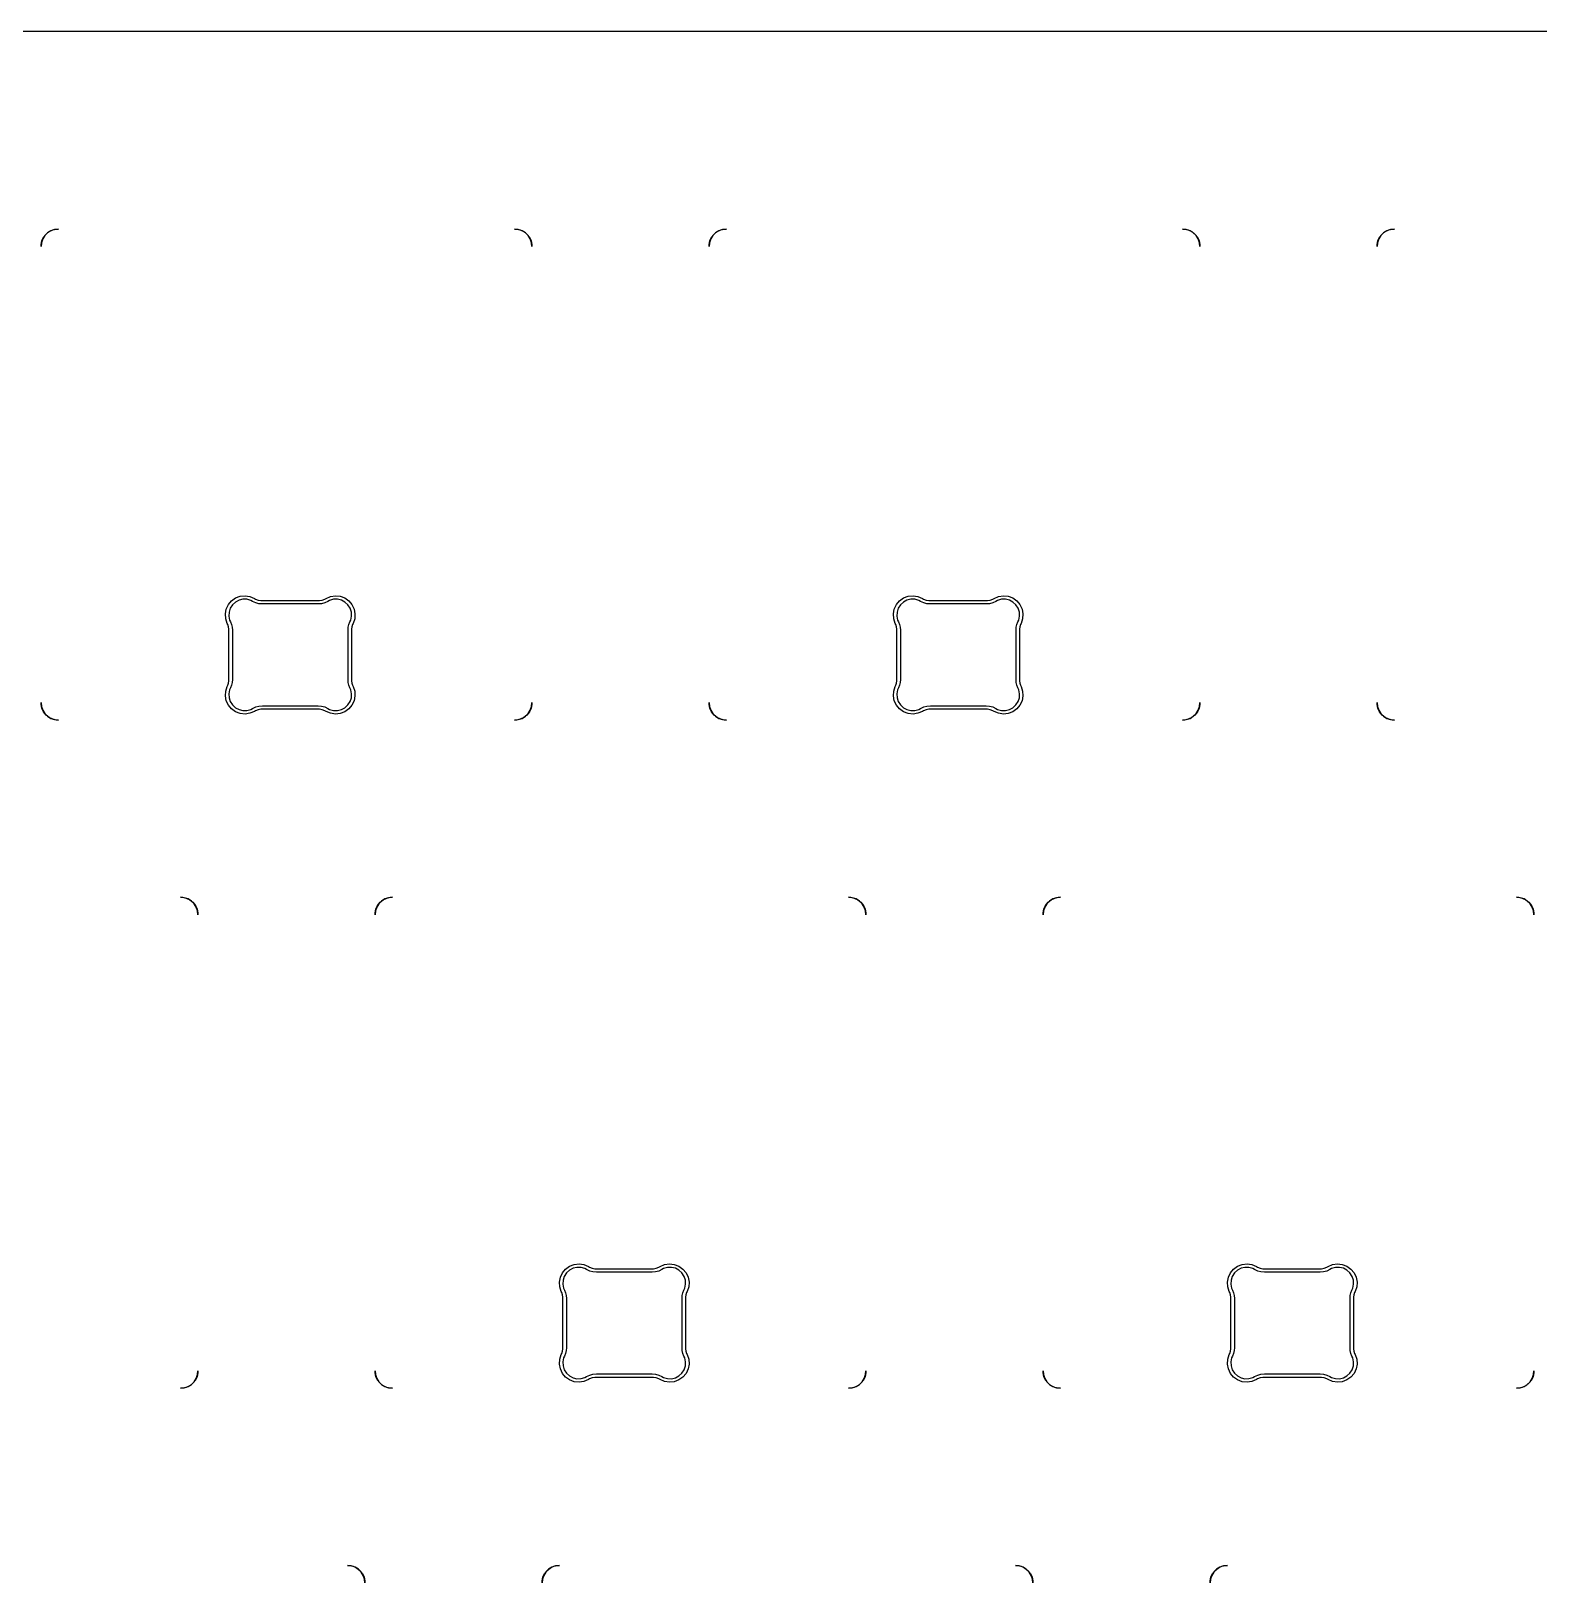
# Model space of a CAD drawing. Header units: millimetres. Extents: x -23 to 317, y -152 to -52.
# Drawn here: x 104.61 to 147.62, y -95.78 to -51.53 of the extents above; entities that cross this region are included whole.
import ezdxf

# ---------------------------------------------------------------- set-up
doc = ezdxf.new("R2010")
doc.units = ezdxf.units.MM
doc.layers.add('Edge.Cuts', color=40, linetype='CONTINUOUS', true_color=0xfabd2f)

msp = doc.modelspace()

# ---------------------------------------------------------------- linework, layer by layer
at = {"layer": 'Edge.Cuts', "linetype": 'CONTINUOUS'}
for p, q in [((-23.4, -51.535), (317.4, -51.535)), ((317.395, -51.545), (-23.395, -51.545)), ((104.9, -57.623664), (104.925072, -57.513816)), ((104.949516, -57.463058), (104.912536, -57.56874)), ((104.925072, -57.513816), (104.973959, -57.412301)), ((105.009085, -57.368255), (104.949516, -57.463058)), ((104.973959, -57.412301), (105.04421, -57.32421)), ((105.088255, -57.289085), (105.009085, -57.368255)), ((105.04421, -57.32421), (105.132301, -57.253959)), ((105.183058, -57.229516), (105.088255, -57.289085)), ((105.132301, -57.253959), (105.233816, -57.205072)), ((105.28874, -57.192536), (105.183058, -57.229516)), ((105.233816, -57.205072), (105.343664, -57.18)), ((105.4, -57.18), (105.28874, -57.192536)), ((105.343664, -57.18), (105.4, -57.18)), ((118.51126, -57.192536), (118.4, -57.18)), ((118.4, -57.18), (118.456336, -57.18)), ((118.456336, -57.18), (118.566184, -57.205072)), ((118.616942, -57.229516), (118.51126, -57.192536)), ((118.566184, -57.205072), (118.667699, -57.253959)), ((118.711745, -57.289085), (118.616942, -57.229516)), ((118.667699, -57.253959), (118.75579, -57.32421)), ((118.790915, -57.368255), (118.711745, -57.289085)), ((118.75579, -57.32421), (118.826041, -57.412301)), ((118.850484, -57.463058), (118.790915, -57.368255)), ((118.826041, -57.412301), (118.874928, -57.513816)), ((118.887464, -57.56874), (118.850484, -57.463058)), ((118.874928, -57.513816), (118.9, -57.623664)), ((123.95, -57.623664), (123.975072, -57.513816)), ((123.999516, -57.463058), (123.962536, -57.56874)), ((123.975072, -57.513816), (124.023959, -57.412301)), ((124.059085, -57.368255), (123.999516, -57.463058)), ((124.023959, -57.412301), (124.09421, -57.32421)), ((124.138255, -57.289085), (124.059085, -57.368255)), ((124.09421, -57.32421), (124.182301, -57.253959)), ((124.233058, -57.229516), (124.138255, -57.289085)), ((124.182301, -57.253959), (124.283816, -57.205072)), ((124.33874, -57.192536), (124.233058, -57.229516)), ((124.283816, -57.205072), (124.393664, -57.18)), ((124.45, -57.18), (124.33874, -57.192536)), ((124.393664, -57.18), (124.45, -57.18)), ((137.56126, -57.192536), (137.45, -57.18)), ((137.45, -57.18), (137.506336, -57.18)), ((137.506336, -57.18), (137.616184, -57.205072)), ((137.666942, -57.229516), (137.56126, -57.192536)), ((137.616184, -57.205072), (137.717699, -57.253959)), ((137.761745, -57.289085), (137.666942, -57.229516)), ((137.717699, -57.253959), (137.80579, -57.32421)), ((137.840915, -57.368255), (137.761745, -57.289085)), ((137.80579, -57.32421), (137.876041, -57.412301)), ((137.900484, -57.463058), (137.840915, -57.368255)), ((137.876041, -57.412301), (137.924928, -57.513816)), ((137.937464, -57.56874), (137.900484, -57.463058)), ((137.924928, -57.513816), (137.95, -57.623664)), ((143, -57.623664), (143.025072, -57.513816)), ((143.049516, -57.463058), (143.012536, -57.56874)), ((143.025072, -57.513816), (143.073959, -57.412301)), ((143.109085, -57.368255), (143.049516, -57.463058)), ((143.073959, -57.412301), (143.14421, -57.32421)), ((143.188255, -57.289085), (143.109085, -57.368255)), ((143.14421, -57.32421), (143.232301, -57.253959)), ((143.283058, -57.229516), (143.188255, -57.289085)), ((143.232301, -57.253959), (143.333816, -57.205072)), ((143.38874, -57.192536), (143.283058, -57.229516)), ((143.333816, -57.205072), (143.443664, -57.18)), ((143.5, -57.18), (143.38874, -57.192536)), ((143.443664, -57.18), (143.5, -57.18)), ((104.912536, -57.56874), (104.9, -57.68)), ((104.9, -57.68), (104.9, -57.623664)), ((118.9, -57.68), (118.887464, -57.56874)), ((118.9, -57.623664), (118.9, -57.68)), ((123.962536, -57.56874), (123.95, -57.68)), ((123.95, -57.68), (123.95, -57.623664)), ((137.95, -57.68), (137.937464, -57.56874)), ((137.95, -57.623664), (137.95, -57.68)), ((143.012536, -57.56874), (143, -57.68)), ((143, -57.68), (143, -57.623664)), ((110.44795, -67.698244), (110.578614, -67.648603)), ((110.578614, -67.648603), (110.717572, -67.633502)), ((110.717572, -67.633502), (110.855849, -67.653917)), ((110.855849, -67.653917), (110.984515, -67.70853)), ((113.027485, -67.708531), (113.156151, -67.653918)), ((113.156151, -67.653918), (113.294428, -67.633503)), ((113.294428, -67.633503), (113.433386, -67.648604)), ((113.433386, -67.648604), (113.56405, -67.698245)), ((129.49795, -67.698244), (129.628614, -67.648603)), ((129.628614, -67.648603), (129.767572, -67.633502)), ((129.767572, -67.633502), (129.905849, -67.653917)), ((129.905849, -67.653917), (130.034515, -67.70853)), ((132.077485, -67.708531), (132.206151, -67.653918)), ((132.206151, -67.653918), (132.344428, -67.633503)), ((132.344428, -67.633503), (132.483386, -67.648604)), ((132.483386, -67.648604), (132.61405, -67.698245)), ((110.158054, -68.149873), (110.184234, -68.01257)), ((110.184234, -68.01257), (110.244179, -67.886301)), ((110.244179, -67.886301), (110.334019, -67.77922)), ((110.261481, -68.098447), (110.254454, -68.213504)), ((110.297284, -67.988876), (110.261481, -68.098447)), ((110.359552, -67.89187), (110.297284, -67.988876)), ((110.334019, -67.77922), (110.44795, -67.698244)), ((110.444262, -67.813692), (110.359552, -67.89187)), ((110.545943, -67.759393), (110.444262, -67.813692)), ((110.658028, -67.732479), (110.545943, -67.759393)), ((110.773279, -67.734688), (110.658028, -67.732479)), ((110.88425, -67.765878), (110.773279, -67.734688)), ((110.934063, -67.79487), (110.88425, -67.765878)), ((111.021638, -67.836172), (110.934063, -67.79487)), ((110.984515, -67.70853), (111.018862, -67.72856)), ((111.018862, -67.72856), (111.093495, -67.756019)), ((111.115098, -67.861476), (111.021638, -67.836172)), ((111.093495, -67.756019), (111.171786, -67.769964)), ((111.211539, -67.869998), (111.115098, -67.861476)), ((111.171786, -67.769964), (111.211547, -67.769999)), ((111.211548, -67.87), (111.211539, -67.869998)), ((111.211547, -67.769999), (111.21155, -67.77)), ((112.800453, -67.87), (111.211548, -67.87)), ((111.21155, -67.77), (112.800453, -67.77)), ((112.800453, -67.77), (112.840214, -67.769965)), ((112.896902, -67.861477), (112.800453, -67.87)), ((112.840214, -67.769965), (112.918505, -67.75602)), ((112.990362, -67.836173), (112.896902, -67.861477)), ((112.918505, -67.75602), (112.993138, -67.728561)), ((113.077937, -67.794871), (112.990362, -67.836173)), ((112.993138, -67.728561), (113.027485, -67.708531)), ((113.12775, -67.765879), (113.077937, -67.794871)), ((113.238721, -67.734689), (113.12775, -67.765879)), ((113.353971, -67.73248), (113.238721, -67.734689)), ((113.466057, -67.759394), (113.353971, -67.73248)), ((113.567738, -67.813693), (113.466057, -67.759394)), ((113.56405, -67.698245), (113.677981, -67.779221)), ((113.652448, -67.89187), (113.567738, -67.813693)), ((113.714715, -67.988877), (113.652448, -67.89187)), ((113.677981, -67.779221), (113.76782, -67.886302)), ((113.750519, -68.098447), (113.714715, -67.988877)), ((113.757546, -68.213504), (113.750519, -68.098447)), ((113.76782, -67.886302), (113.827766, -68.012571)), ((113.827766, -68.012571), (113.853946, -68.149873)), ((129.208054, -68.149873), (129.234234, -68.01257)), ((129.234234, -68.01257), (129.294179, -67.886301)), ((129.294179, -67.886301), (129.384019, -67.77922)), ((129.311481, -68.098447), (129.304454, -68.213504)), ((129.347284, -67.988876), (129.311481, -68.098447)), ((129.409552, -67.89187), (129.347284, -67.988876)), ((129.384019, -67.77922), (129.49795, -67.698244)), ((129.494262, -67.813692), (129.409552, -67.89187)), ((129.595943, -67.759393), (129.494262, -67.813692)), ((129.708028, -67.732479), (129.595943, -67.759393)), ((129.823279, -67.734688), (129.708028, -67.732479)), ((129.93425, -67.765878), (129.823279, -67.734688)), ((129.984063, -67.79487), (129.93425, -67.765878)), ((130.071638, -67.836172), (129.984063, -67.79487)), ((130.034515, -67.70853), (130.068862, -67.72856)), ((130.068862, -67.72856), (130.143495, -67.756019)), ((130.165098, -67.861476), (130.071638, -67.836172)), ((130.143495, -67.756019), (130.221786, -67.769964)), ((130.261539, -67.869998), (130.165098, -67.861476)), ((130.221786, -67.769964), (130.261547, -67.769999)), ((130.261548, -67.87), (130.261539, -67.869998)), ((130.261547, -67.769999), (130.26155, -67.77)), ((131.850453, -67.87), (130.261548, -67.87)), ((130.26155, -67.77), (131.850453, -67.77)), ((131.850453, -67.77), (131.890214, -67.769965)), ((131.946902, -67.861477), (131.850453, -67.87)), ((131.890214, -67.769965), (131.968505, -67.75602)), ((132.040362, -67.836173), (131.946902, -67.861477)), ((131.968505, -67.75602), (132.043138, -67.728561)), ((132.127937, -67.794871), (132.040362, -67.836173)), ((132.043138, -67.728561), (132.077485, -67.708531)), ((132.17775, -67.765879), (132.127937, -67.794871)), ((132.288721, -67.734689), (132.17775, -67.765879)), ((132.403971, -67.73248), (132.288721, -67.734689)), ((132.516057, -67.759394), (132.403971, -67.73248)), ((132.617738, -67.813693), (132.516057, -67.759394)), ((132.61405, -67.698245), (132.727981, -67.779221)), ((132.702448, -67.89187), (132.617738, -67.813693)), ((132.764715, -67.988877), (132.702448, -67.89187)), ((132.727981, -67.779221), (132.81782, -67.886302)), ((132.800519, -68.098447), (132.764715, -67.988877)), ((132.807546, -68.213504), (132.800519, -68.098447)), ((132.81782, -67.886302), (132.877766, -68.012571)), ((132.877766, -68.012571), (132.903946, -68.149873)), ((110.167331, -68.289341), (110.158054, -68.149873)), ((110.211465, -68.421967), (110.167331, -68.289341)), ((110.226088, -68.452342), (110.211465, -68.421967)), ((110.245956, -68.516773), (110.226088, -68.452342)), ((110.256002, -68.583445), (110.245956, -68.516773)), ((110.254454, -68.213504), (110.276658, -68.326616)), ((110.276658, -68.326616), (110.301567, -68.378591)), ((110.301567, -68.378591), (110.331581, -68.455091)), ((110.331581, -68.455091), (110.349862, -68.535209)), ((110.349862, -68.535209), (110.356001, -68.617156)), ((113.655999, -68.617156), (113.662138, -68.535209)), ((113.662138, -68.535209), (113.680419, -68.455091)), ((113.680419, -68.455091), (113.710431, -68.378594)), ((113.710431, -68.378594), (113.710432, -68.378591)), ((113.710432, -68.378591), (113.735342, -68.326616)), ((113.735342, -68.326616), (113.757546, -68.213504)), ((113.766044, -68.516772), (113.755998, -68.583444)), ((113.785912, -68.452342), (113.766044, -68.516772)), ((113.800533, -68.421969), (113.785912, -68.452342)), ((113.800536, -68.421967), (113.800533, -68.421969)), ((113.844669, -68.289341), (113.800536, -68.421967)), ((113.853946, -68.149873), (113.844669, -68.289341)), ((129.217331, -68.289341), (129.208054, -68.149873)), ((129.261465, -68.421967), (129.217331, -68.289341)), ((129.276088, -68.452342), (129.261465, -68.421967)), ((129.295956, -68.516773), (129.276088, -68.452342)), ((129.306002, -68.583445), (129.295956, -68.516773)), ((129.304454, -68.213504), (129.326658, -68.326616)), ((129.326658, -68.326616), (129.351567, -68.378591)), ((129.351567, -68.378591), (129.381581, -68.455091)), ((129.381581, -68.455091), (129.399862, -68.535209)), ((129.399862, -68.535209), (129.406001, -68.617156)), ((132.705999, -68.617156), (132.712138, -68.535209)), ((132.712138, -68.535209), (132.730419, -68.455091)), ((132.730419, -68.455091), (132.760431, -68.378594)), ((132.760431, -68.378594), (132.760432, -68.378591)), ((132.760432, -68.378591), (132.785342, -68.326616)), ((132.785342, -68.326616), (132.807546, -68.213504)), ((132.816044, -68.516772), (132.805998, -68.583444)), ((132.835912, -68.452342), (132.816044, -68.516772)), ((132.850533, -68.421969), (132.835912, -68.452342)), ((132.850536, -68.421967), (132.850533, -68.421969)), ((132.894669, -68.289341), (132.850536, -68.421967)), ((132.903946, -68.149873), (132.894669, -68.289341)), ((110.256001, -68.617156), (110.256002, -68.583445)), ((110.256001, -68.617157), (110.256001, -68.617156)), ((110.256001, -70.022841), (110.256001, -68.617157)), ((110.356001, -68.617156), (110.356001, -68.617157)), ((110.356001, -68.617157), (110.356001, -70.022841)), ((113.655999, -68.617157), (113.655999, -68.617156)), ((113.655999, -70.022841), (113.655999, -68.617157)), ((113.755998, -68.583444), (113.755999, -68.617156)), ((113.755999, -68.617156), (113.755999, -68.617157)), ((113.755999, -68.617157), (113.755999, -70.022841)), ((129.306001, -68.617156), (129.306002, -68.583445)), ((129.306001, -68.617157), (129.306001, -68.617156)), ((129.306001, -70.022841), (129.306001, -68.617157)), ((129.406001, -68.617156), (129.406001, -68.617157)), ((129.406001, -68.617157), (129.406001, -70.022841)), ((132.705999, -68.617157), (132.705999, -68.617156)), ((132.705999, -70.022841), (132.705999, -68.617157)), ((132.805998, -68.583444), (132.805999, -68.617156)), ((132.805999, -68.617156), (132.805999, -68.617157)), ((132.805999, -68.617157), (132.805999, -70.022841)), ((110.167331, -70.350657), (110.211464, -70.218031)), ((110.211464, -70.218031), (110.211466, -70.218028)), ((110.211466, -70.218028), (110.226088, -70.187656)), ((110.226088, -70.187656), (110.245956, -70.123226)), ((110.245956, -70.123226), (110.256002, -70.056554)), ((110.276658, -70.313381), (110.254454, -70.426494)), ((110.256001, -70.022842), (110.256001, -70.022841)), ((110.256002, -70.056554), (110.256001, -70.022842)), ((110.301568, -70.261407), (110.276658, -70.313381)), ((110.331581, -70.184907), (110.301568, -70.261403)), ((110.301568, -70.261403), (110.301568, -70.261407)), ((110.349862, -70.104789), (110.331581, -70.184907)), ((110.356001, -70.022842), (110.349862, -70.104789)), ((110.356001, -70.022841), (110.356001, -70.022842)), ((113.662138, -70.104789), (113.655999, -70.022841)), ((113.680419, -70.184907), (113.662138, -70.104789)), ((113.710433, -70.261406), (113.680419, -70.184907)), ((113.735343, -70.313381), (113.710433, -70.261406)), ((113.757547, -70.426494), (113.735343, -70.313381)), ((113.755999, -70.022841), (113.755998, -70.056553)), ((113.755998, -70.056553), (113.766044, -70.123225)), ((113.766044, -70.123225), (113.785912, -70.187656)), ((113.785912, -70.187656), (113.800534, -70.218028)), ((113.800534, -70.218028), (113.800535, -70.21803)), ((113.800535, -70.21803), (113.84467, -70.350656)), ((129.217331, -70.350657), (129.261464, -70.218031)), ((129.261464, -70.218031), (129.261466, -70.218028)), ((129.261466, -70.218028), (129.276088, -70.187656)), ((129.276088, -70.187656), (129.295956, -70.123226)), ((129.295956, -70.123226), (129.306002, -70.056554)), ((129.326658, -70.313381), (129.304454, -70.426494)), ((129.306001, -70.022842), (129.306001, -70.022841)), ((129.306002, -70.056554), (129.306001, -70.022842)), ((129.351568, -70.261407), (129.326658, -70.313381)), ((129.381581, -70.184907), (129.351568, -70.261403)), ((129.351568, -70.261403), (129.351568, -70.261407)), ((129.399862, -70.104789), (129.381581, -70.184907)), ((129.406001, -70.022842), (129.399862, -70.104789)), ((129.406001, -70.022841), (129.406001, -70.022842)), ((132.712138, -70.104789), (132.705999, -70.022841)), ((132.730419, -70.184907), (132.712138, -70.104789)), ((132.760433, -70.261406), (132.730419, -70.184907)), ((132.785343, -70.313381), (132.760433, -70.261406)), ((132.807547, -70.426494), (132.785343, -70.313381)), ((132.805999, -70.022841), (132.805998, -70.056553)), ((132.805998, -70.056553), (132.816044, -70.123225)), ((132.816044, -70.123225), (132.835912, -70.187656)), ((132.835912, -70.187656), (132.850534, -70.218028)), ((132.850534, -70.218028), (132.850535, -70.21803)), ((132.850535, -70.21803), (132.89467, -70.350656)), ((104.9, -70.736336), (104.9, -70.68)), ((104.9, -70.68), (104.912536, -70.79126)), ((104.925072, -70.846184), (104.9, -70.736336)), ((104.912536, -70.79126), (104.949516, -70.896942)), ((110.158054, -70.490125), (110.167331, -70.350657)), ((110.184234, -70.627427), (110.158054, -70.490125)), ((110.24418, -70.753696), (110.184234, -70.627427)), ((110.33402, -70.860776), (110.24418, -70.753696)), ((110.254454, -70.426494), (110.261482, -70.541551)), ((110.261482, -70.541551), (110.297285, -70.651121)), ((110.297285, -70.651121), (110.359553, -70.748127)), ((110.359553, -70.748127), (110.444262, -70.826304)), ((111.021639, -70.803826), (111.115099, -70.778522)), ((111.115099, -70.778522), (111.211548, -70.769999)), ((111.211548, -70.769999), (112.800452, -70.769999)), ((112.800452, -70.769999), (112.896902, -70.778522)), ((112.896902, -70.778522), (112.990362, -70.803826)), ((113.567739, -70.826306), (113.652449, -70.748128)), ((113.652449, -70.748128), (113.714717, -70.651121)), ((113.767822, -70.753697), (113.677982, -70.860778)), ((113.714717, -70.651121), (113.75052, -70.541551)), ((113.75052, -70.541551), (113.757547, -70.426494)), ((113.827767, -70.627427), (113.767822, -70.753697)), ((113.853947, -70.490124), (113.827767, -70.627427)), ((113.84467, -70.350656), (113.853947, -70.490124)), ((118.850484, -70.896942), (118.887464, -70.79126)), ((118.9, -70.736336), (118.874928, -70.846184)), ((118.887464, -70.79126), (118.9, -70.68)), ((118.9, -70.68), (118.9, -70.736336)), ((123.95, -70.736336), (123.95, -70.68)), ((123.95, -70.68), (123.962536, -70.79126)), ((123.975072, -70.846184), (123.95, -70.736336)), ((123.962536, -70.79126), (123.999516, -70.896942)), ((129.208054, -70.490125), (129.217331, -70.350657)), ((129.234234, -70.627427), (129.208054, -70.490125)), ((129.29418, -70.753696), (129.234234, -70.627427)), ((129.38402, -70.860776), (129.29418, -70.753696)), ((129.304454, -70.426494), (129.311482, -70.541551)), ((129.311482, -70.541551), (129.347285, -70.651121)), ((129.347285, -70.651121), (129.409553, -70.748127)), ((129.409553, -70.748127), (129.494262, -70.826304)), ((130.071639, -70.803826), (130.165099, -70.778522)), ((130.165099, -70.778522), (130.261548, -70.769999)), ((130.261548, -70.769999), (131.850452, -70.769999)), ((131.850452, -70.769999), (131.946902, -70.778522)), ((131.946902, -70.778522), (132.040362, -70.803826)), ((132.617739, -70.826306), (132.702449, -70.748128)), ((132.702449, -70.748128), (132.764717, -70.651121)), ((132.817822, -70.753697), (132.727982, -70.860778)), ((132.764717, -70.651121), (132.80052, -70.541551)), ((132.80052, -70.541551), (132.807547, -70.426494)), ((132.877767, -70.627427), (132.817822, -70.753697)), ((132.903947, -70.490124), (132.877767, -70.627427)), ((132.89467, -70.350656), (132.903947, -70.490124)), ((137.900484, -70.896942), (137.937464, -70.79126)), ((137.95, -70.736336), (137.924928, -70.846184)), ((137.937464, -70.79126), (137.95, -70.68)), ((137.95, -70.68), (137.95, -70.736336)), ((143, -70.736336), (143, -70.68)), ((143, -70.68), (143.012536, -70.79126)), ((143.025072, -70.846184), (143, -70.736336)), ((143.012536, -70.79126), (143.049516, -70.896942)), ((104.973959, -70.947699), (104.925072, -70.846184)), ((104.949516, -70.896942), (105.009085, -70.991745)), ((105.04421, -71.03579), (104.973959, -70.947699)), ((105.009085, -70.991745), (105.088255, -71.070915)), ((105.132301, -71.106041), (105.04421, -71.03579)), ((105.088255, -71.070915), (105.183058, -71.130484)), ((105.233816, -71.154928), (105.132301, -71.106041)), ((105.183058, -71.130484), (105.28874, -71.167464)), ((105.343664, -71.18), (105.233816, -71.154928)), ((105.28874, -71.167464), (105.4, -71.18)), ((105.4, -71.18), (105.343664, -71.18)), ((110.44795, -70.941752), (110.33402, -70.860776)), ((110.444262, -70.826304), (110.545944, -70.880603)), ((110.578614, -70.991394), (110.44795, -70.941752)), ((110.545944, -70.880603), (110.658029, -70.907517)), ((110.717572, -71.006494), (110.578614, -70.991394)), ((110.658029, -70.907517), (110.773279, -70.905308)), ((110.855849, -70.986079), (110.717572, -71.006494)), ((110.773279, -70.905308), (110.88425, -70.874118)), ((110.984504, -70.93147), (110.855849, -70.986079)), ((110.88425, -70.874118), (110.934063, -70.845126)), ((110.934063, -70.845126), (110.934072, -70.845123)), ((110.934072, -70.845123), (111.021639, -70.803826)), ((110.984516, -70.931468), (110.984504, -70.93147)), ((111.018863, -70.911438), (110.984516, -70.931468)), ((111.093496, -70.883979), (111.018863, -70.911438)), ((111.171787, -70.870034), (111.093496, -70.883979)), ((111.211548, -70.869999), (111.171787, -70.870034)), ((112.800452, -70.869999), (111.211548, -70.869999)), ((112.840214, -70.870033), (112.800452, -70.869999)), ((112.918505, -70.883979), (112.840214, -70.870033)), ((112.993138, -70.911438), (112.918505, -70.883979)), ((112.990362, -70.803826), (113.077937, -70.845128)), ((113.027485, -70.931468), (112.993138, -70.911438)), ((113.156151, -70.986081), (113.027485, -70.931468)), ((113.077937, -70.845128), (113.12775, -70.87412)), ((113.12775, -70.87412), (113.238722, -70.90531)), ((113.294428, -71.006496), (113.156151, -70.986081)), ((113.238722, -70.90531), (113.353972, -70.90752)), ((113.433387, -70.991396), (113.294428, -71.006496)), ((113.353972, -70.90752), (113.466058, -70.880605)), ((113.564051, -70.941754), (113.433387, -70.991396)), ((113.466058, -70.880605), (113.567739, -70.826306)), ((113.677982, -70.860778), (113.564051, -70.941754)), ((118.4, -71.18), (118.51126, -71.167464)), ((118.456336, -71.18), (118.4, -71.18)), ((118.566184, -71.154928), (118.456336, -71.18)), ((118.51126, -71.167464), (118.616942, -71.130484)), ((118.667699, -71.106041), (118.566184, -71.154928)), ((118.616942, -71.130484), (118.711745, -71.070915)), ((118.75579, -71.03579), (118.667699, -71.106041)), ((118.711745, -71.070915), (118.790915, -70.991745)), ((118.826041, -70.947699), (118.75579, -71.03579)), ((118.790915, -70.991745), (118.850484, -70.896942)), ((118.874928, -70.846184), (118.826041, -70.947699)), ((124.023959, -70.947699), (123.975072, -70.846184)), ((123.999516, -70.896942), (124.059085, -70.991745)), ((124.09421, -71.03579), (124.023959, -70.947699)), ((124.059085, -70.991745), (124.138255, -71.070915)), ((124.182301, -71.106041), (124.09421, -71.03579)), ((124.138255, -71.070915), (124.233058, -71.130484)), ((124.283816, -71.154928), (124.182301, -71.106041)), ((124.233058, -71.130484), (124.33874, -71.167464)), ((124.393664, -71.18), (124.283816, -71.154928)), ((124.33874, -71.167464), (124.45, -71.18)), ((124.45, -71.18), (124.393664, -71.18)), ((129.49795, -70.941752), (129.38402, -70.860776)), ((129.494262, -70.826304), (129.595944, -70.880603)), ((129.628614, -70.991394), (129.49795, -70.941752)), ((129.595944, -70.880603), (129.708029, -70.907517)), ((129.767572, -71.006494), (129.628614, -70.991394)), ((129.708029, -70.907517), (129.823279, -70.905308)), ((129.905849, -70.986079), (129.767572, -71.006494)), ((129.823279, -70.905308), (129.93425, -70.874118)), ((130.034504, -70.93147), (129.905849, -70.986079)), ((129.93425, -70.874118), (129.984063, -70.845126)), ((129.984063, -70.845126), (129.984072, -70.845123)), ((129.984072, -70.845123), (130.071639, -70.803826)), ((130.034516, -70.931468), (130.034504, -70.93147)), ((130.068863, -70.911438), (130.034516, -70.931468)), ((130.143496, -70.883979), (130.068863, -70.911438)), ((130.221787, -70.870034), (130.143496, -70.883979)), ((130.261548, -70.869999), (130.221787, -70.870034)), ((131.850452, -70.869999), (130.261548, -70.869999)), ((131.890214, -70.870033), (131.850452, -70.869999)), ((131.968505, -70.883979), (131.890214, -70.870033)), ((132.043138, -70.911438), (131.968505, -70.883979)), ((132.040362, -70.803826), (132.127937, -70.845128)), ((132.077485, -70.931468), (132.043138, -70.911438)), ((132.206151, -70.986081), (132.077485, -70.931468)), ((132.127937, -70.845128), (132.17775, -70.87412)), ((132.17775, -70.87412), (132.288722, -70.90531)), ((132.344428, -71.006496), (132.206151, -70.986081)), ((132.288722, -70.90531), (132.403972, -70.90752)), ((132.483387, -70.991396), (132.344428, -71.006496)), ((132.403972, -70.90752), (132.516058, -70.880605)), ((132.614051, -70.941754), (132.483387, -70.991396)), ((132.516058, -70.880605), (132.617739, -70.826306)), ((132.727982, -70.860778), (132.614051, -70.941754)), ((137.45, -71.18), (137.56126, -71.167464)), ((137.506336, -71.18), (137.45, -71.18)), ((137.616184, -71.154928), (137.506336, -71.18)), ((137.56126, -71.167464), (137.666942, -71.130484)), ((137.717699, -71.106041), (137.616184, -71.154928)), ((137.666942, -71.130484), (137.761745, -71.070915)), ((137.80579, -71.03579), (137.717699, -71.106041)), ((137.761745, -71.070915), (137.840915, -70.991745)), ((137.876041, -70.947699), (137.80579, -71.03579)), ((137.840915, -70.991745), (137.900484, -70.896942)), ((137.924928, -70.846184), (137.876041, -70.947699)), ((143.073959, -70.947699), (143.025072, -70.846184)), ((143.049516, -70.896942), (143.109085, -70.991745)), ((143.14421, -71.03579), (143.073959, -70.947699)), ((143.109085, -70.991745), (143.188255, -71.070915)), ((143.232301, -71.106041), (143.14421, -71.03579)), ((143.188255, -71.070915), (143.283058, -71.130484)), ((143.333816, -71.154928), (143.232301, -71.106041)), ((143.283058, -71.130484), (143.38874, -71.167464)), ((143.443664, -71.18), (143.333816, -71.154928)), ((143.38874, -71.167464), (143.5, -71.18)), ((143.5, -71.18), (143.443664, -71.18)), ((108.98626, -76.242536), (108.875, -76.23)), ((108.875, -76.23), (108.931336, -76.23)), ((108.931336, -76.23), (109.041184, -76.255072)), ((109.091942, -76.279516), (108.98626, -76.242536)), ((109.041184, -76.255072), (109.142699, -76.303959)), ((109.186745, -76.339085), (109.091942, -76.279516)), ((109.142699, -76.303959), (109.23079, -76.37421)), ((109.265915, -76.418255), (109.186745, -76.339085)), ((109.23079, -76.37421), (109.301041, -76.462301)), ((109.325484, -76.513058), (109.265915, -76.418255)), ((109.301041, -76.462301), (109.349928, -76.563816)), ((109.362464, -76.61874), (109.325484, -76.513058)), ((114.474516, -76.513058), (114.437536, -76.61874)), ((114.450072, -76.563816), (114.498959, -76.462301)), ((114.534085, -76.418255), (114.474516, -76.513058)), ((114.498959, -76.462301), (114.56921, -76.37421)), ((114.613255, -76.339085), (114.534085, -76.418255)), ((114.56921, -76.37421), (114.657301, -76.303959)), ((114.708058, -76.279516), (114.613255, -76.339085)), ((114.657301, -76.303959), (114.758816, -76.255072)), ((114.81374, -76.242536), (114.708058, -76.279516)), ((114.758816, -76.255072), (114.868664, -76.23)), ((114.925, -76.23), (114.81374, -76.242536)), ((114.868664, -76.23), (114.925, -76.23)), ((128.03626, -76.242536), (127.925, -76.23)), ((127.925, -76.23), (127.981336, -76.23)), ((127.981336, -76.23), (128.091184, -76.255072)), ((128.141942, -76.279516), (128.03626, -76.242536)), ((128.091184, -76.255072), (128.192699, -76.303959)), ((128.236745, -76.339085), (128.141942, -76.279516)), ((128.192699, -76.303959), (128.28079, -76.37421)), ((128.315915, -76.418255), (128.236745, -76.339085)), ((128.28079, -76.37421), (128.351041, -76.462301)), ((128.375484, -76.513058), (128.315915, -76.418255)), ((128.351041, -76.462301), (128.399928, -76.563816)), ((128.412464, -76.61874), (128.375484, -76.513058)), ((133.524516, -76.513058), (133.487536, -76.61874)), ((133.500072, -76.563816), (133.548959, -76.462301)), ((133.584085, -76.418255), (133.524516, -76.513058)), ((133.548959, -76.462301), (133.61921, -76.37421)), ((133.663255, -76.339085), (133.584085, -76.418255)), ((133.61921, -76.37421), (133.707301, -76.303959)), ((133.758058, -76.279516), (133.663255, -76.339085)), ((133.707301, -76.303959), (133.808816, -76.255072)), ((133.86374, -76.242536), (133.758058, -76.279516)), ((133.808816, -76.255072), (133.918664, -76.23)), ((133.975, -76.23), (133.86374, -76.242536)), ((133.918664, -76.23), (133.975, -76.23)), ((147.08626, -76.242536), (146.975, -76.23)), ((146.975, -76.23), (147.031336, -76.23)), ((147.031336, -76.23), (147.141184, -76.255072)), ((147.191942, -76.279516), (147.08626, -76.242536)), ((147.141184, -76.255072), (147.242699, -76.303959)), ((147.286745, -76.339085), (147.191942, -76.279516)), ((147.242699, -76.303959), (147.33079, -76.37421)), ((147.365915, -76.418255), (147.286745, -76.339085)), ((147.33079, -76.37421), (147.401041, -76.462301)), ((147.425484, -76.513058), (147.365915, -76.418255)), ((147.401041, -76.462301), (147.449928, -76.563816)), ((147.462464, -76.61874), (147.425484, -76.513058)), ((109.349928, -76.563816), (109.375, -76.673664)), ((109.375, -76.73), (109.362464, -76.61874)), ((109.375, -76.673664), (109.375, -76.73)), ((114.425, -76.673664), (114.450072, -76.563816)), ((114.437536, -76.61874), (114.425, -76.73)), ((114.425, -76.73), (114.425, -76.673664)), ((128.399928, -76.563816), (128.425, -76.673664)), ((128.425, -76.73), (128.412464, -76.61874)), ((128.425, -76.673664), (128.425, -76.73)), ((133.475, -76.673664), (133.500072, -76.563816)), ((133.487536, -76.61874), (133.475, -76.73)), ((133.475, -76.73), (133.475, -76.673664)), ((147.449928, -76.563816), (147.475, -76.673664)), ((147.475, -76.73), (147.462464, -76.61874)), ((147.475, -76.673664), (147.475, -76.73)), ((119.97395, -86.748244), (120.104614, -86.698603)), ((120.104614, -86.698603), (120.243572, -86.683502)), ((120.243572, -86.683502), (120.381849, -86.703917)), ((120.381849, -86.703917), (120.510515, -86.75853)), ((122.553485, -86.758531), (122.682151, -86.703918)), ((122.682151, -86.703918), (122.820428, -86.683503)), ((122.820428, -86.683503), (122.959386, -86.698604)), ((122.959386, -86.698604), (123.09005, -86.748245)), ((139.02395, -86.748244), (139.154614, -86.698603)), ((139.154614, -86.698603), (139.293572, -86.683502)), ((139.293572, -86.683502), (139.431849, -86.703917)), ((139.431849, -86.703917), (139.560515, -86.75853)), ((141.603485, -86.758531), (141.732151, -86.703918)), ((141.732151, -86.703918), (141.870428, -86.683503)), ((141.870428, -86.683503), (142.009386, -86.698604)), ((142.009386, -86.698604), (142.14005, -86.748245)), ((119.684054, -87.199873), (119.710234, -87.06257)), ((119.710234, -87.06257), (119.770179, -86.936301)), ((119.770179, -86.936301), (119.860019, -86.82922)), ((119.787481, -87.148447), (119.780454, -87.263504)), ((119.823284, -87.038876), (119.787481, -87.148447)), ((119.885552, -86.94187), (119.823284, -87.038876)), ((119.860019, -86.82922), (119.97395, -86.748244)), ((119.970262, -86.863692), (119.885552, -86.94187)), ((120.071943, -86.809393), (119.970262, -86.863692)), ((120.184028, -86.782479), (120.071943, -86.809393)), ((120.299279, -86.784688), (120.184028, -86.782479)), ((120.41025, -86.815878), (120.299279, -86.784688)), ((120.460063, -86.84487), (120.41025, -86.815878)), ((120.547638, -86.886172), (120.460063, -86.84487)), ((120.510515, -86.75853), (120.544862, -86.77856)), ((120.544862, -86.77856), (120.619495, -86.806019)), ((120.641098, -86.911476), (120.547638, -86.886172)), ((120.619495, -86.806019), (120.697786, -86.819964)), ((120.737539, -86.919998), (120.641098, -86.911476)), ((120.697786, -86.819964), (120.737547, -86.819999)), ((120.737548, -86.92), (120.737539, -86.919998)), ((120.737547, -86.819999), (120.73755, -86.82)), ((122.326453, -86.92), (120.737548, -86.92)), ((120.73755, -86.82), (122.326453, -86.82)), ((122.326453, -86.82), (122.366214, -86.819965)), ((122.422902, -86.911477), (122.326453, -86.92)), ((122.366214, -86.819965), (122.444505, -86.80602)), ((122.516362, -86.886173), (122.422902, -86.911477)), ((122.444505, -86.80602), (122.519138, -86.778561)), ((122.603937, -86.844871), (122.516362, -86.886173)), ((122.519138, -86.778561), (122.553485, -86.758531)), ((122.65375, -86.815879), (122.603937, -86.844871)), ((122.764721, -86.784689), (122.65375, -86.815879)), ((122.879971, -86.78248), (122.764721, -86.784689)), ((122.992057, -86.809394), (122.879971, -86.78248)), ((123.093738, -86.863693), (122.992057, -86.809394)), ((123.09005, -86.748245), (123.203981, -86.829221)), ((123.178448, -86.94187), (123.093738, -86.863693)), ((123.240715, -87.038877), (123.178448, -86.94187)), ((123.203981, -86.829221), (123.29382, -86.936302)), ((123.276519, -87.148447), (123.240715, -87.038877)), ((123.283546, -87.263504), (123.276519, -87.148447)), ((123.29382, -86.936302), (123.353766, -87.062571)), ((123.353766, -87.062571), (123.379946, -87.199873)), ((138.734054, -87.199873), (138.760234, -87.06257)), ((138.760234, -87.06257), (138.820179, -86.936301)), ((138.820179, -86.936301), (138.910019, -86.82922)), ((138.837481, -87.148447), (138.830454, -87.263504)), ((138.873284, -87.038876), (138.837481, -87.148447)), ((138.935552, -86.94187), (138.873284, -87.038876)), ((138.910019, -86.82922), (139.02395, -86.748244)), ((139.020262, -86.863692), (138.935552, -86.94187)), ((139.121943, -86.809393), (139.020262, -86.863692)), ((139.234028, -86.782479), (139.121943, -86.809393)), ((139.349279, -86.784688), (139.234028, -86.782479)), ((139.46025, -86.815878), (139.349279, -86.784688)), ((139.510063, -86.84487), (139.46025, -86.815878)), ((139.597638, -86.886172), (139.510063, -86.84487)), ((139.560515, -86.75853), (139.594862, -86.77856)), ((139.594862, -86.77856), (139.669495, -86.806019)), ((139.691098, -86.911476), (139.597638, -86.886172)), ((139.669495, -86.806019), (139.747786, -86.819964)), ((139.787539, -86.919998), (139.691098, -86.911476)), ((139.747786, -86.819964), (139.787547, -86.819999)), ((139.787548, -86.92), (139.787539, -86.919998)), ((139.787547, -86.819999), (139.78755, -86.82)), ((141.376453, -86.92), (139.787548, -86.92)), ((139.78755, -86.82), (141.376453, -86.82)), ((141.376453, -86.82), (141.416214, -86.819965)), ((141.472902, -86.911477), (141.376453, -86.92)), ((141.416214, -86.819965), (141.494505, -86.80602)), ((141.566362, -86.886173), (141.472902, -86.911477)), ((141.494505, -86.80602), (141.569138, -86.778561)), ((141.653937, -86.844871), (141.566362, -86.886173)), ((141.569138, -86.778561), (141.603485, -86.758531)), ((141.70375, -86.815879), (141.653937, -86.844871)), ((141.814721, -86.784689), (141.70375, -86.815879)), ((141.929971, -86.78248), (141.814721, -86.784689)), ((142.042057, -86.809394), (141.929971, -86.78248)), ((142.143738, -86.863693), (142.042057, -86.809394)), ((142.14005, -86.748245), (142.253981, -86.829221)), ((142.228448, -86.94187), (142.143738, -86.863693)), ((142.290715, -87.038877), (142.228448, -86.94187)), ((142.253981, -86.829221), (142.34382, -86.936302)), ((142.326519, -87.148447), (142.290715, -87.038877)), ((142.333546, -87.263504), (142.326519, -87.148447)), ((142.34382, -86.936302), (142.403766, -87.062571)), ((142.403766, -87.062571), (142.429946, -87.199873)), ((119.693331, -87.339341), (119.684054, -87.199873)), ((119.737465, -87.471967), (119.693331, -87.339341)), ((119.752088, -87.502342), (119.737465, -87.471967)), ((119.771956, -87.566773), (119.752088, -87.502342)), ((119.782002, -87.633445), (119.771956, -87.566773)), ((119.780454, -87.263504), (119.802658, -87.376616)), ((119.802658, -87.376616), (119.827567, -87.428591)), ((119.827567, -87.428591), (119.857581, -87.505091)), ((119.857581, -87.505091), (119.875862, -87.585209)), ((119.875862, -87.585209), (119.882001, -87.667156)), ((123.181999, -87.667156), (123.188138, -87.585209)), ((123.188138, -87.585209), (123.206419, -87.505091)), ((123.206419, -87.505091), (123.236431, -87.428594)), ((123.236431, -87.428594), (123.236432, -87.428591)), ((123.236432, -87.428591), (123.261342, -87.376616)), ((123.261342, -87.376616), (123.283546, -87.263504)), ((123.292044, -87.566772), (123.281998, -87.633444)), ((123.311912, -87.502342), (123.292044, -87.566772)), ((123.326533, -87.471969), (123.311912, -87.502342)), ((123.326536, -87.471967), (123.326533, -87.471969)), ((123.370669, -87.339341), (123.326536, -87.471967)), ((123.379946, -87.199873), (123.370669, -87.339341)), ((138.743331, -87.339341), (138.734054, -87.199873)), ((138.787465, -87.471967), (138.743331, -87.339341)), ((138.802088, -87.502342), (138.787465, -87.471967)), ((138.821956, -87.566773), (138.802088, -87.502342)), ((138.832002, -87.633445), (138.821956, -87.566773)), ((138.830454, -87.263504), (138.852658, -87.376616)), ((138.852658, -87.376616), (138.877567, -87.428591)), ((138.877567, -87.428591), (138.907581, -87.505091)), ((138.907581, -87.505091), (138.925862, -87.585209)), ((138.925862, -87.585209), (138.932001, -87.667156)), ((142.231999, -87.667156), (142.238138, -87.585209)), ((142.238138, -87.585209), (142.256419, -87.505091)), ((142.256419, -87.505091), (142.286431, -87.428594)), ((142.286431, -87.428594), (142.286432, -87.428591)), ((142.286432, -87.428591), (142.311342, -87.376616)), ((142.311342, -87.376616), (142.333546, -87.263504)), ((142.342044, -87.566772), (142.331998, -87.633444)), ((142.361912, -87.502342), (142.342044, -87.566772)), ((142.376533, -87.471969), (142.361912, -87.502342)), ((142.376536, -87.471967), (142.376533, -87.471969)), ((142.420669, -87.339341), (142.376536, -87.471967)), ((142.429946, -87.199873), (142.420669, -87.339341)), ((119.782001, -87.667156), (119.782002, -87.633445)), ((119.782001, -87.667157), (119.782001, -87.667156)), ((119.782001, -89.072841), (119.782001, -87.667157)), ((119.882001, -87.667156), (119.882001, -87.667157)), ((119.882001, -87.667157), (119.882001, -89.072841)), ((123.181999, -87.667157), (123.181999, -87.667156)), ((123.181999, -89.072841), (123.181999, -87.667157)), ((123.281998, -87.633444), (123.281999, -87.667156)), ((123.281999, -87.667156), (123.281999, -87.667157)), ((123.281999, -87.667157), (123.281999, -89.072841)), ((138.832001, -87.667156), (138.832002, -87.633445)), ((138.832001, -87.667157), (138.832001, -87.667156)), ((138.832001, -89.072841), (138.832001, -87.667157)), ((138.932001, -87.667156), (138.932001, -87.667157)), ((138.932001, -87.667157), (138.932001, -89.072841)), ((142.231999, -87.667157), (142.231999, -87.667156)), ((142.231999, -89.072841), (142.231999, -87.667157)), ((142.331998, -87.633444), (142.331999, -87.667156)), ((142.331999, -87.667156), (142.331999, -87.667157)), ((142.331999, -87.667157), (142.331999, -89.072841)), ((119.693331, -89.400657), (119.737464, -89.268031)), ((119.737464, -89.268031), (119.737466, -89.268028)), ((119.737466, -89.268028), (119.752088, -89.237656)), ((119.752088, -89.237656), (119.771956, -89.173226)), ((119.771956, -89.173226), (119.782002, -89.106554)), ((119.802658, -89.363381), (119.780454, -89.476494)), ((119.782001, -89.072842), (119.782001, -89.072841)), ((119.782002, -89.106554), (119.782001, -89.072842)), ((119.827568, -89.311407), (119.802658, -89.363381)), ((119.857581, -89.234907), (119.827568, -89.311403)), ((119.827568, -89.311403), (119.827568, -89.311407)), ((119.875862, -89.154789), (119.857581, -89.234907)), ((119.882001, -89.072842), (119.875862, -89.154789)), ((119.882001, -89.072841), (119.882001, -89.072842)), ((123.188138, -89.154789), (123.181999, -89.072841)), ((123.206419, -89.234907), (123.188138, -89.154789)), ((123.236433, -89.311406), (123.206419, -89.234907)), ((123.261343, -89.363381), (123.236433, -89.311406)), ((123.283547, -89.476494), (123.261343, -89.363381)), ((123.281999, -89.072841), (123.281998, -89.106553)), ((123.281998, -89.106553), (123.292044, -89.173225)), ((123.292044, -89.173225), (123.311912, -89.237656)), ((123.311912, -89.237656), (123.326534, -89.268028)), ((123.326534, -89.268028), (123.326535, -89.26803)), ((123.326535, -89.26803), (123.37067, -89.400656)), ((138.743331, -89.400657), (138.787464, -89.268031)), ((138.787464, -89.268031), (138.787466, -89.268028)), ((138.787466, -89.268028), (138.802088, -89.237656)), ((138.802088, -89.237656), (138.821956, -89.173226)), ((138.821956, -89.173226), (138.832002, -89.106554)), ((138.852658, -89.363381), (138.830454, -89.476494)), ((138.832001, -89.072842), (138.832001, -89.072841)), ((138.832002, -89.106554), (138.832001, -89.072842)), ((138.877568, -89.311407), (138.852658, -89.363381)), ((138.907581, -89.234907), (138.877568, -89.311403)), ((138.877568, -89.311403), (138.877568, -89.311407)), ((138.925862, -89.154789), (138.907581, -89.234907)), ((138.932001, -89.072842), (138.925862, -89.154789)), ((138.932001, -89.072841), (138.932001, -89.072842)), ((142.238138, -89.154789), (142.231999, -89.072841)), ((142.256419, -89.234907), (142.238138, -89.154789)), ((142.286433, -89.311406), (142.256419, -89.234907)), ((142.311343, -89.363381), (142.286433, -89.311406)), ((142.333547, -89.476494), (142.311343, -89.363381)), ((142.331999, -89.072841), (142.331998, -89.106553)), ((142.331998, -89.106553), (142.342044, -89.173225)), ((142.342044, -89.173225), (142.361912, -89.237656)), ((142.361912, -89.237656), (142.376534, -89.268028)), ((142.376534, -89.268028), (142.376535, -89.26803)), ((142.376535, -89.26803), (142.42067, -89.400656)), ((109.375, -89.786336), (109.349928, -89.896184)), ((109.362464, -89.84126), (109.375, -89.73)), ((109.375, -89.73), (109.375, -89.786336)), ((114.425, -89.786336), (114.425, -89.73)), ((114.425, -89.73), (114.437536, -89.84126)), ((114.450072, -89.896184), (114.425, -89.786336)), ((119.684054, -89.540125), (119.693331, -89.400657)), ((119.710234, -89.677427), (119.684054, -89.540125)), ((119.77018, -89.803696), (119.710234, -89.677427)), ((119.86002, -89.910776), (119.77018, -89.803696)), ((119.780454, -89.476494), (119.787482, -89.591551)), ((119.787482, -89.591551), (119.823285, -89.701121)), ((119.823285, -89.701121), (119.885553, -89.798127)), ((119.885553, -89.798127), (119.970262, -89.876304)), ((123.093739, -89.876306), (123.178449, -89.798128)), ((123.178449, -89.798128), (123.240717, -89.701121)), ((123.293822, -89.803697), (123.203982, -89.910778)), ((123.240717, -89.701121), (123.27652, -89.591551)), ((123.27652, -89.591551), (123.283547, -89.476494)), ((123.353767, -89.677427), (123.293822, -89.803697)), ((123.379947, -89.540124), (123.353767, -89.677427)), ((123.37067, -89.400656), (123.379947, -89.540124)), ((128.425, -89.786336), (128.399928, -89.896184)), ((128.412464, -89.84126), (128.425, -89.73)), ((128.425, -89.73), (128.425, -89.786336)), ((133.475, -89.786336), (133.475, -89.73)), ((133.475, -89.73), (133.487536, -89.84126)), ((133.500072, -89.896184), (133.475, -89.786336)), ((138.734054, -89.540125), (138.743331, -89.400657)), ((138.760234, -89.677427), (138.734054, -89.540125)), ((138.82018, -89.803696), (138.760234, -89.677427)), ((138.91002, -89.910776), (138.82018, -89.803696)), ((138.830454, -89.476494), (138.837482, -89.591551)), ((138.837482, -89.591551), (138.873285, -89.701121)), ((138.873285, -89.701121), (138.935553, -89.798127)), ((138.935553, -89.798127), (139.020262, -89.876304)), ((142.143739, -89.876306), (142.228449, -89.798128)), ((142.228449, -89.798128), (142.290717, -89.701121)), ((142.343822, -89.803697), (142.253982, -89.910778)), ((142.290717, -89.701121), (142.32652, -89.591551)), ((142.32652, -89.591551), (142.333547, -89.476494)), ((142.403767, -89.677427), (142.343822, -89.803697)), ((142.429947, -89.540124), (142.403767, -89.677427)), ((142.42067, -89.400656), (142.429947, -89.540124)), ((147.475, -89.786336), (147.449928, -89.896184)), ((147.462464, -89.84126), (147.475, -89.73)), ((147.475, -89.73), (147.475, -89.786336)), ((108.875, -90.23), (108.98626, -90.217464)), ((108.931336, -90.23), (108.875, -90.23)), ((109.041184, -90.204928), (108.931336, -90.23)), ((108.98626, -90.217464), (109.091942, -90.180484)), ((109.142699, -90.156041), (109.041184, -90.204928)), ((109.091942, -90.180484), (109.186745, -90.120915)), ((109.23079, -90.08579), (109.142699, -90.156041)), ((109.186745, -90.120915), (109.265915, -90.041745)), ((109.301041, -89.997699), (109.23079, -90.08579)), ((109.265915, -90.041745), (109.325484, -89.946942)), ((109.349928, -89.896184), (109.301041, -89.997699)), ((109.325484, -89.946942), (109.362464, -89.84126)), ((114.437536, -89.84126), (114.474516, -89.946942)), ((114.498959, -89.997699), (114.450072, -89.896184)), ((114.474516, -89.946942), (114.534085, -90.041745)), ((114.56921, -90.08579), (114.498959, -89.997699)), ((114.534085, -90.041745), (114.613255, -90.120915)), ((114.657301, -90.156041), (114.56921, -90.08579)), ((114.613255, -90.120915), (114.708058, -90.180484)), ((114.758816, -90.204928), (114.657301, -90.156041)), ((114.708058, -90.180484), (114.81374, -90.217464)), ((114.868664, -90.23), (114.758816, -90.204928)), ((114.81374, -90.217464), (114.925, -90.23)), ((114.925, -90.23), (114.868664, -90.23)), ((119.97395, -89.991752), (119.86002, -89.910776)), ((119.970262, -89.876304), (120.071944, -89.930603)), ((120.104614, -90.041394), (119.97395, -89.991752)), ((120.071944, -89.930603), (120.184029, -89.957517)), ((120.243572, -90.056494), (120.104614, -90.041394)), ((120.184029, -89.957517), (120.299279, -89.955308)), ((120.381849, -90.036079), (120.243572, -90.056494)), ((120.299279, -89.955308), (120.41025, -89.924118)), ((120.510504, -89.98147), (120.381849, -90.036079)), ((120.41025, -89.924118), (120.460063, -89.895126)), ((120.460063, -89.895126), (120.460072, -89.895123)), ((120.460072, -89.895123), (120.547639, -89.853826)), ((120.510516, -89.981468), (120.510504, -89.98147)), ((120.544863, -89.961438), (120.510516, -89.981468)), ((120.619496, -89.933979), (120.544863, -89.961438)), ((120.547639, -89.853826), (120.641099, -89.828522)), ((120.697787, -89.920034), (120.619496, -89.933979)), ((120.641099, -89.828522), (120.737548, -89.819999)), ((120.737548, -89.919999), (120.697787, -89.920034)), ((120.737548, -89.819999), (122.326452, -89.819999)), ((122.326452, -89.919999), (120.737548, -89.919999)), ((122.326452, -89.819999), (122.422902, -89.828522)), ((122.366214, -89.920033), (122.326452, -89.919999)), ((122.444505, -89.933979), (122.366214, -89.920033)), ((122.422902, -89.828522), (122.516362, -89.853826)), ((122.519138, -89.961438), (122.444505, -89.933979)), ((122.516362, -89.853826), (122.603937, -89.895128)), ((122.553485, -89.981468), (122.519138, -89.961438)), ((122.682151, -90.036081), (122.553485, -89.981468)), ((122.603937, -89.895128), (122.65375, -89.92412)), ((122.65375, -89.92412), (122.764722, -89.95531)), ((122.820428, -90.056496), (122.682151, -90.036081)), ((122.764722, -89.95531), (122.879972, -89.95752)), ((122.959387, -90.041396), (122.820428, -90.056496)), ((122.879972, -89.95752), (122.992058, -89.930605)), ((123.090051, -89.991754), (122.959387, -90.041396)), ((122.992058, -89.930605), (123.093739, -89.876306)), ((123.203982, -89.910778), (123.090051, -89.991754)), ((127.925, -90.23), (128.03626, -90.217464)), ((127.981336, -90.23), (127.925, -90.23)), ((128.091184, -90.204928), (127.981336, -90.23)), ((128.03626, -90.217464), (128.141942, -90.180484)), ((128.192699, -90.156041), (128.091184, -90.204928)), ((128.141942, -90.180484), (128.236745, -90.120915)), ((128.28079, -90.08579), (128.192699, -90.156041)), ((128.236745, -90.120915), (128.315915, -90.041745)), ((128.351041, -89.997699), (128.28079, -90.08579)), ((128.315915, -90.041745), (128.375484, -89.946942)), ((128.399928, -89.896184), (128.351041, -89.997699)), ((128.375484, -89.946942), (128.412464, -89.84126)), ((133.487536, -89.84126), (133.524516, -89.946942)), ((133.548959, -89.997699), (133.500072, -89.896184)), ((133.524516, -89.946942), (133.584085, -90.041745)), ((133.61921, -90.08579), (133.548959, -89.997699)), ((133.584085, -90.041745), (133.663255, -90.120915)), ((133.707301, -90.156041), (133.61921, -90.08579)), ((133.663255, -90.120915), (133.758058, -90.180484)), ((133.808816, -90.204928), (133.707301, -90.156041)), ((133.758058, -90.180484), (133.86374, -90.217464)), ((133.918664, -90.23), (133.808816, -90.204928)), ((133.86374, -90.217464), (133.975, -90.23)), ((133.975, -90.23), (133.918664, -90.23)), ((139.02395, -89.991752), (138.91002, -89.910776)), ((139.020262, -89.876304), (139.121944, -89.930603)), ((139.154614, -90.041394), (139.02395, -89.991752)), ((139.121944, -89.930603), (139.234029, -89.957517)), ((139.293572, -90.056494), (139.154614, -90.041394)), ((139.234029, -89.957517), (139.349279, -89.955308)), ((139.431849, -90.036079), (139.293572, -90.056494)), ((139.349279, -89.955308), (139.46025, -89.924118)), ((139.560504, -89.98147), (139.431849, -90.036079)), ((139.46025, -89.924118), (139.510063, -89.895126)), ((139.510063, -89.895126), (139.510072, -89.895123)), ((139.510072, -89.895123), (139.597639, -89.853826)), ((139.560516, -89.981468), (139.560504, -89.98147)), ((139.594863, -89.961438), (139.560516, -89.981468)), ((139.669496, -89.933979), (139.594863, -89.961438)), ((139.597639, -89.853826), (139.691099, -89.828522)), ((139.747787, -89.920034), (139.669496, -89.933979)), ((139.691099, -89.828522), (139.787548, -89.819999)), ((139.787548, -89.919999), (139.747787, -89.920034)), ((139.787548, -89.819999), (141.376452, -89.819999)), ((141.376452, -89.919999), (139.787548, -89.919999)), ((141.376452, -89.819999), (141.472902, -89.828522)), ((141.416214, -89.920033), (141.376452, -89.919999)), ((141.494505, -89.933979), (141.416214, -89.920033)), ((141.472902, -89.828522), (141.566362, -89.853826)), ((141.569138, -89.961438), (141.494505, -89.933979)), ((141.566362, -89.853826), (141.653937, -89.895128)), ((141.603485, -89.981468), (141.569138, -89.961438)), ((141.732151, -90.036081), (141.603485, -89.981468)), ((141.653937, -89.895128), (141.70375, -89.92412)), ((141.70375, -89.92412), (141.814722, -89.95531)), ((141.870428, -90.056496), (141.732151, -90.036081)), ((141.814722, -89.95531), (141.929972, -89.95752)), ((142.009387, -90.041396), (141.870428, -90.056496)), ((141.929972, -89.95752), (142.042058, -89.930605)), ((142.140051, -89.991754), (142.009387, -90.041396)), ((142.042058, -89.930605), (142.143739, -89.876306)), ((142.253982, -89.910778), (142.140051, -89.991754)), ((146.975, -90.23), (147.08626, -90.217464)), ((147.031336, -90.23), (146.975, -90.23)), ((147.141184, -90.204928), (147.031336, -90.23)), ((147.08626, -90.217464), (147.191942, -90.180484)), ((147.242699, -90.156041), (147.141184, -90.204928)), ((147.191942, -90.180484), (147.286745, -90.120915)), ((147.33079, -90.08579), (147.242699, -90.156041)), ((147.286745, -90.120915), (147.365915, -90.041745)), ((147.401041, -89.997699), (147.33079, -90.08579)), ((147.365915, -90.041745), (147.425484, -89.946942)), ((147.449928, -89.896184), (147.401041, -89.997699)), ((147.425484, -89.946942), (147.462464, -89.84126)), ((113.74876, -95.292536), (113.6375, -95.28)), ((113.6375, -95.28), (113.693836, -95.28)), ((113.693836, -95.28), (113.803684, -95.305072)), ((113.854442, -95.329516), (113.74876, -95.292536)), ((113.803684, -95.305072), (113.905199, -95.353959)), ((113.949245, -95.389085), (113.854442, -95.329516)), ((113.905199, -95.353959), (113.99329, -95.42421)), ((114.028415, -95.468255), (113.949245, -95.389085)), ((113.99329, -95.42421), (114.063541, -95.512301)), ((114.087984, -95.563058), (114.028415, -95.468255)), ((114.063541, -95.512301), (114.112428, -95.613816)), ((114.124964, -95.66874), (114.087984, -95.563058)), ((119.237016, -95.563058), (119.200036, -95.66874)), ((119.212572, -95.613816), (119.261459, -95.512301)), ((119.296585, -95.468255), (119.237016, -95.563058)), ((119.261459, -95.512301), (119.33171, -95.42421)), ((119.375755, -95.389085), (119.296585, -95.468255)), ((119.33171, -95.42421), (119.419801, -95.353959)), ((119.470558, -95.329516), (119.375755, -95.389085)), ((119.419801, -95.353959), (119.521316, -95.305072)), ((119.57624, -95.292536), (119.470558, -95.329516)), ((119.521316, -95.305072), (119.631164, -95.28)), ((119.6875, -95.28), (119.57624, -95.292536)), ((119.631164, -95.28), (119.6875, -95.28)), ((132.79876, -95.292536), (132.6875, -95.28)), ((132.6875, -95.28), (132.743836, -95.28)), ((132.743836, -95.28), (132.853684, -95.305072)), ((132.904442, -95.329516), (132.79876, -95.292536)), ((132.853684, -95.305072), (132.955199, -95.353959)), ((132.999245, -95.389085), (132.904442, -95.329516)), ((132.955199, -95.353959), (133.04329, -95.42421)), ((133.078415, -95.468255), (132.999245, -95.389085)), ((133.04329, -95.42421), (133.113541, -95.512301)), ((133.137984, -95.563058), (133.078415, -95.468255)), ((133.113541, -95.512301), (133.162428, -95.613816)), ((133.174964, -95.66874), (133.137984, -95.563058)), ((138.287016, -95.563058), (138.250036, -95.66874)), ((138.262572, -95.613816), (138.311459, -95.512301)), ((138.346585, -95.468255), (138.287016, -95.563058)), ((138.311459, -95.512301), (138.38171, -95.42421)), ((138.425755, -95.389085), (138.346585, -95.468255)), ((138.38171, -95.42421), (138.469801, -95.353959)), ((138.520558, -95.329516), (138.425755, -95.389085)), ((138.469801, -95.353959), (138.571316, -95.305072)), ((138.62624, -95.292536), (138.520558, -95.329516)), ((138.571316, -95.305072), (138.681164, -95.28)), ((138.7375, -95.28), (138.62624, -95.292536)), ((138.681164, -95.28), (138.7375, -95.28)), ((114.112428, -95.613816), (114.1375, -95.723664)), ((114.1375, -95.78), (114.124964, -95.66874)), ((114.1375, -95.723664), (114.1375, -95.78)), ((119.1875, -95.723664), (119.212572, -95.613816)), ((119.200036, -95.66874), (119.1875, -95.78)), ((119.1875, -95.78), (119.1875, -95.723664)), ((133.162428, -95.613816), (133.1875, -95.723664)), ((133.1875, -95.78), (133.174964, -95.66874)), ((133.1875, -95.723664), (133.1875, -95.78)), ((138.2375, -95.723664), (138.262572, -95.613816)), ((138.250036, -95.66874), (138.2375, -95.78)), ((138.2375, -95.78), (138.2375, -95.723664))]:
    msp.add_line(p, q, dxfattribs=at)

doc.saveas('drawing.dxf')
